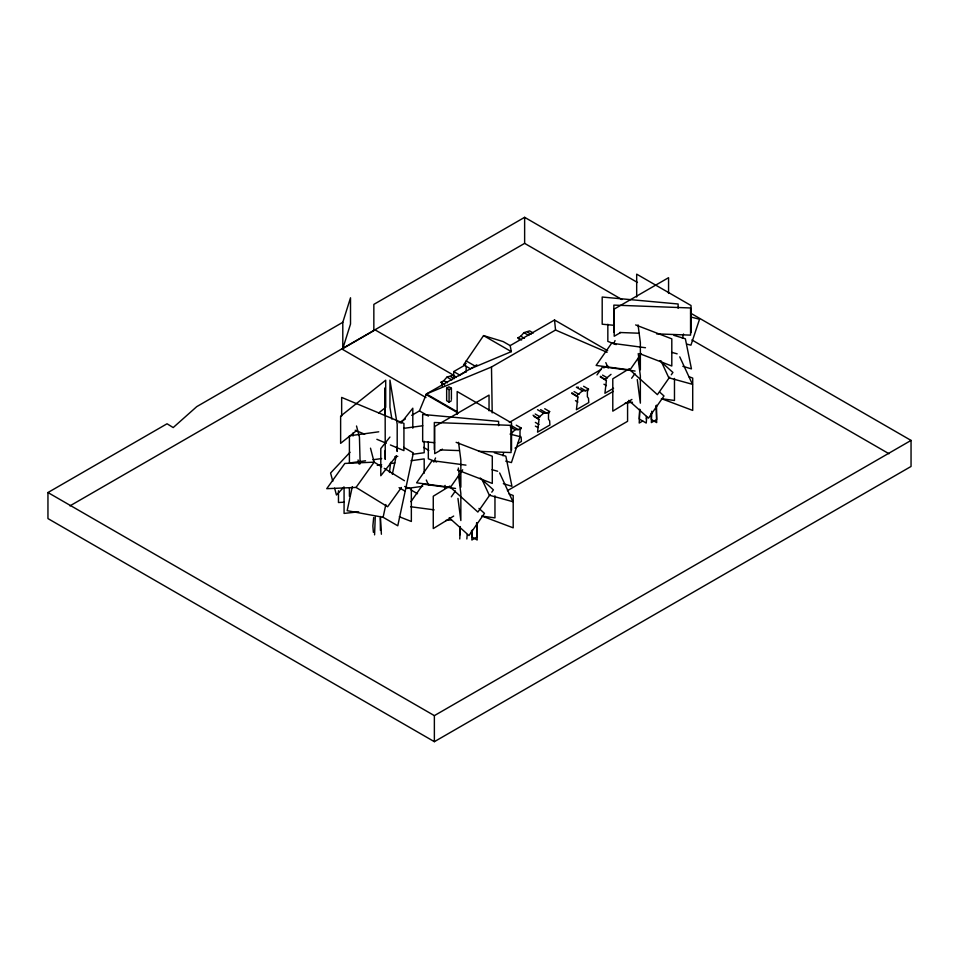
<?xml version="1.0" encoding="UTF-8"?>
<svg xmlns="http://www.w3.org/2000/svg" width="959" height="959" viewBox="0 0 959 959"><rect width="100%" height="100%" fill="white"/><g stroke="black" fill="none" stroke-linecap="round" stroke-linejoin="round"><path stroke-width="1.44" d="M472.212 530.027L471.84 540.013L477.186 536.92L477.007 522.667M651.772 411.207L651.353 422.607L656.699 419.527L656.519 405.261M374.573 534.858L375.257 516.949M459.757 538.97L460.308 527.066M639.821 409.673L639.209 423.051L642.722 421.025M459.757 534.99L460.176 526.539M639.689 409.133L639.209 418.999L646.234 423.051L646.714 417.177M380.423 530.411L380.243 518.339M646.234 418.999L646.426 416.422M466.841 538.982L467.201 534.583M373.686 517.56L372.859 525.964L373.399 532.341M389.474 472.463L390.637 462.286M444.688 488.227L445.084 485.398M352.325 486.597L347.158 510.679L383.109 517.285L397.769 525.784L413.365 452.948L403.595 447.29M383.109 517.285L385.842 504.53M392.339 474.214L396.283 455.789M502.924 455.753L503.631 452.864M682.436 338.347L683.503 334.02M342.795 348.596L342.795 322.308L350.514 297.781L350.514 324.058L342.795 348.596L373.842 330.663L373.842 304.387L524.633 217.321L637.447 282.461M544.724 408.714L549.627 411.543L548.5 414.108L548.5 419.227L549.627 420.797L549.903 425.017L537.543 432.149L539.018 419.407L533.072 415.223M571.948 392.77L577.893 396.966L576.419 409.709L588.778 402.564L588.502 398.345L587.376 396.786L587.376 391.668L588.502 389.102L583.599 386.273M600.442 376.324L606.4 380.507L604.925 393.25L613.568 388.251M411.735 415.343L419.443 410.896L426.407 393.969L472.979 367.321M433.816 462.106L435.542 457.97M613.904 343.322L615.055 340.565M516.23 425.173L521.121 428.002L520.006 430.567L520.006 435.686L521.121 437.256L521.396 441.464L517.692 443.609M463.617 364.852L483.552 335.602L503.199 341.596L510.164 345.612L511.327 351.629L470.437 368.795L463.617 364.852L466.158 363.389M410.932 501.665L423.183 484.139L455.561 488.443M465.966 465.127L432.113 460.632L416.602 482.821L450.442 487.328L462.694 469.802M451.317 496.822L455.405 490.972M490.145 494.52L477.882 512.046L450.442 487.328M491.775 492.183L493.406 489.857L480.231 477.99M596.977 374.921L602.696 366.746L635.074 371.049M641.391 353.571L629.955 369.922L657.406 394.652L669.658 377.127M631.645 378.254L634.918 373.578M671.288 374.789L672.918 372.452L659.744 360.584M381.718 466.793L374.13 462.154L344.844 463.425L326.755 488.682L356.041 487.412L374.13 462.154L370.498 448.165M401.401 487.496L387.616 506.748L356.041 487.412M389.941 437.04L380.795 448.572L380.795 475.736L396.343 456.136M400.91 423.207L412.802 408.21L412.802 428.229M444.556 384.979L440.984 382.293L443.837 380.651L446.966 377.091L452.648 375.329L456.316 377.45M519.059 339.138L517.944 337.868L520.797 336.213L523.926 332.653L529.608 330.903L533.276 333.025M350.023 452.264L330.579 473.027L332.785 481.274M343.622 487.376L336.453 495.024L334.619 488.155M511.579 433.288L515.139 429.704L518.268 429.644L521.121 428.002M537.963 418.052L543.645 413.245L546.774 413.185L549.627 411.543M576.838 395.599L582.521 390.804L585.649 390.745L588.502 389.102M605.345 379.141L611.015 374.346M356.796 430.423L340.625 443.334L340.625 416.158L385.698 380.208L385.698 407.383L378.757 412.909M629.368 368.664L612.789 378.817L612.789 411.159L631.909 399.447M449.855 486.069L433.264 496.223L433.264 528.565L453.679 516.062M690.612 313.149L911.05 440.421L911.05 466.458L434.367 741.679L47.95 518.579L47.95 492.542L167.046 423.77L173.195 427.57L196.739 406.64L342.795 322.308M69.959 505.873L524.633 243.37L621.888 299.52M453.715 375.868L453.715 371.589L465.187 364.959M474.285 366.326L476.839 364.852M510.164 345.612L554.518 320.006L607.67 350.694M458.81 375.772L465.187 372.092M451.401 400.778L449.076 402.121L446.654 400.718L446.654 388.155L448.968 386.825L451.401 388.227L451.401 399.388M446.654 388.155L449.076 389.558L451.401 388.227M457.515 411.938L426.407 393.969L491.488 367.009L555.549 330.028L607.071 352.313M398.884 422.763L405.309 419.047M620.677 332.509L614.204 336.249L614.204 309.074L668.567 277.69L668.567 293.43M442.447 449.172L434.691 453.655L434.691 426.479L489.042 395.096L489.042 410.824M509.337 422.428L601.221 369.383M603.798 367.884L607.682 365.643M514.995 448.129L613.352 391.344M507.395 490.696L627.582 421.313L627.582 402.217M47.95 492.542L434.367 715.63L911.05 440.421M378.733 431.802L349.412 435.83L349.412 463.005L365.535 460.788M403.667 428.373L422.727 425.748M372.871 459.769L381.67 458.558M394.868 456.748L397.793 456.34M412.466 454.326L424.19 452.72L424.19 441.272M377.271 465.367L381.67 464.755M390.469 463.545L394.868 462.945M410.991 460.728L424.19 458.905L424.19 473.207M406.592 488.503L422.727 486.285M625.184 403.116L632.461 402.241M445.671 520.521L451.485 519.814M358.69 511.806L344.077 513.413L344.077 486.956M344.377 502.168L338.467 502.528L338.467 490.768M578.481 387.232L576.395 387.268L582.521 390.804M619.742 332.497L638.922 333.217M656.627 333.876L690.564 335.135L690.564 307.971L613.844 305.106L613.844 332.27M440.229 449.891L459.409 450.61M478.589 451.329L511.051 452.54L511.051 425.364L434.331 422.499L434.331 449.675M614.096 325.305L602.192 324.214L602.192 297.038L678.121 303.991L678.121 308.271M434.583 442.698L422.667 441.608L422.667 414.444L498.608 421.385L498.608 425.676M645.479 347.733L611.626 343.226L596.114 365.427L628.481 369.73M410.608 506.724L434.151 509.864M661.446 398.704L674.477 400.478L674.477 378.433M481.933 516.11L494.964 517.884L494.964 495.839M690.983 317.045L699.531 319.239L690.936 345.168L686.656 344.077M510.044 434.091L520.018 436.645L511.423 462.574L505.717 461.111M671.6 352.313L677.162 353.847M492.087 469.718L497.649 471.253M673.889 335.338L685.361 338.779L691.451 368.891L682.844 366.302M494.376 452.744L505.849 456.184L511.938 486.285L503.331 483.708M688.646 376.551L692.71 378.086L692.71 410.428L661.566 398.704M509.133 493.957L513.197 495.491L513.197 527.834L482.053 516.098M635.649 324.933L671.803 338.851L671.803 366.014L639.821 353.703M616.181 344.605L607.838 341.392L607.838 324.238M456.136 442.327L492.291 456.244L492.291 483.42L457.527 470.03M436.669 462.01L428.325 458.798L428.325 441.631M404.662 486.501L411.351 489.126L411.351 521.468L399.316 516.745M355.202 430.255L364.672 434.211M376.863 439.306L386.333 443.262M390.397 444.964L403.931 450.622L403.931 423.446L341.656 397.422L341.656 416.014M691.907 339.942L889.005 453.739M602.552 375.101L607.455 377.93M527.486 332.126L531.166 334.247M523.926 332.653L528.829 335.482M600.274 376.971L606.4 380.507M520.797 336.213L524.465 338.335M603.954 384.211L606.4 385.626M517.944 337.868L521.612 339.989M580.758 387.916L585.649 390.745M483.552 335.602L511.327 351.629M574.057 391.56L578.948 394.389M571.768 393.43L577.893 396.966M575.448 400.67L577.893 402.085M466.158 360.932L475.592 366.374M540.648 409.649L546.774 413.185M537.519 409.709L543.645 413.245M535.182 414L540.073 416.829M534.127 416.578L539.018 419.407M453.715 371.589L459.9 375.161M374.933 329.8L454.698 375.856M535.35 422.404L539.018 424.525M450.538 376.551L454.206 378.673M535.374 426.096L537.819 427.51M446.966 377.091L451.869 379.92M443.837 380.651L447.505 382.773M440.984 382.293L444.652 384.415M512.154 426.108L518.268 429.644M510.236 426.875L515.139 429.704M426.156 394.569L458.054 412.993M341.776 348.944L425.952 397.541M419.443 410.896L428.421 416.074M423.578 447.397L428.757 450.394M411.111 490.025L417.537 493.729M399.064 487.663L405.178 491.212M384.235 468.34L404.446 480.711M659.6 392.015L663.988 395.971L648.476 418.16L628.708 400.359M478.985 508.426L484.475 513.365L468.963 535.566L449.196 517.764M679.751 356.856L692.446 384.319L668.807 377.786L660.955 360.788M499.639 472.943L512.933 501.713L489.294 495.192L482.041 479.488M605.812 362.634L608.174 367.944M426.299 480.039L428.661 485.35M356.508 426L359.445 437.124L360.14 463.868M358.055 459.972L359.157 464.144M391.883 419.047L389.953 407.263L389.953 380.1L397.194 424.286L397.194 451.449L396.475 447.038M638.059 324.897L640.36 342.603L640.36 369.778L638.25 353.547M638.059 358.258L640.36 375.964L640.36 403.14L637.279 379.536M458.534 442.303L460.847 460.008L460.847 487.172L458.342 467.992M458.534 475.664L460.847 493.37L460.847 520.533L457.958 498.404M554.518 320.006L555.549 330.028M650.993 413.389L651.353 419.527L656.699 422.607L656.076 405.501M471.48 530.783L471.84 536.92L477.186 540.013L476.563 522.895M380.435 516.469L381.382 534.235M353.032 432.977L353.116 435.949M491.488 367.009L492.207 412.897M385.218 450.502L385.254 459.373L385.11 387.82L385.11 414.983M691.043 332.689L691.043 305.525L636.68 274.142L636.68 297.014M524.633 217.321L524.633 243.37M511.531 450.095L511.531 422.919L457.167 391.536L457.167 414.42M466.158 366.314L466.158 372.188M449.076 389.558L449.076 402.121M442.111 383.564L442.111 386.129M434.367 715.63L434.367 741.679M349.412 487.783L349.412 496.366"/></g></svg>
